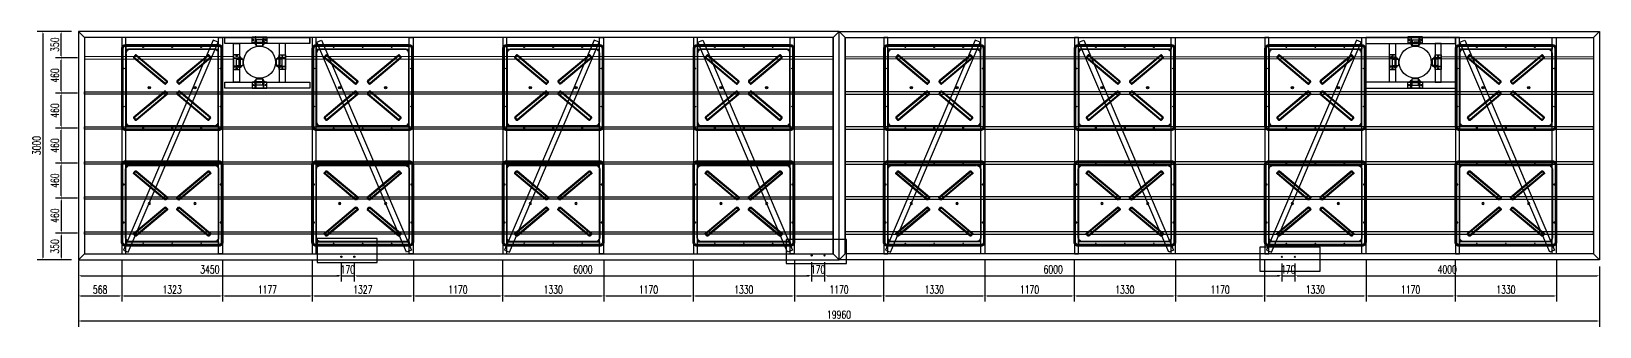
# Model space of a CAD drawing. Header units: millimetres. Extents: x 20612 to 158249, y -13511 to 156976.
# Drawn here: x 67078 to 87655, y 16589 to 20468 of the extents above; entities that cross this region are included whole.
import ezdxf

# ---------------------------------------------------------------- set-up
doc = ezdxf.new("R2010")
doc.units = ezdxf.units.MM
doc.header["$LTSCALE"] = 10
for name, pattern in [('-6_350_HOLE$0$DASH', [0.35, 0.25, -0.1]), ('CENTER2', [28.575, 19.05, -3.175, 3.175, -3.175]), ('DASHED2', [9.525, 6.35, -3.175])]:
    doc.linetypes.add(name, pattern=pattern)
for name, color, linetype in [('W-FLOAT_BOWL浮筒', 253, 'Continuous'), ('W-MOUNTING固定方式', 5, 'Continuous'), ('W-STEEL_FRAME钢架', 3, 'Continuous'), ('W-STEEL_KEEL钢龙骨', 5, 'Continuous')]:
    doc.layers.add(name, color=color, linetype=linetype)
doc.styles.add('STANDARD_T3', font='simplex.shx', dxfattribs={"width": 0.7, "bigfont": 'hztxt.shx'})
doc.dimstyles.new('W&&30', dxfattribs={"dimtxt": 105, "dimasz": 30, "dimexe": 75, "dimexo": 90, "dimgap": 30, "dimtad": 1, "dimdec": 0, "dimzin": 0, "dimdsep": 46, "dimtxsty": 'STANDARD_T3', "dimcen": 0.09, "dimclrd": 1, "dimclre": 1, "dimclrt": 7, "dimazin": 2, "dimtfac": 1, "dimtdec": 0, "dimtix": 1, "dimtmove": 2, "dimatfit": 3, "dimfxl": 100, "dimtolj": 1, "dimtzin": 0, "dimarcsym": 0})

# ---------------------------------------------------------------- blocks, each defined once
blk = doc.blocks.new('*D89')
at = {"color": 1, "lineweight": -2, "transparency": 16777216}
for p, q in [((67695, 17457), (67695, 16918)), ((68264, 17457), (68264, 16918)), ((67725, 16993), (68234, 16993))]:
    blk.add_line(p, q, dxfattribs=at)
at = {"color": 1, "transparency": 16777216}
for points in [[(67725, 16998), (67725, 16988), (67695, 16993)], [(68234, 16998), (68234, 16988), (68264, 16993)]]:
    blk.add_solid(points, dxfattribs=at)
at = {"layer": 'Defpoints', "color": 0, "transparency": 16777216}
for p in [(67695, 17547), (68264, 17547), (68264, 16993)]:
    blk.add_point(p, dxfattribs=at)
at = {"color": 7, "transparency": 16777216, "insert": (67980, 17076), "char_height": 105, "attachment_point": 5, "style": 'STANDARD_T3'}
blk.add_mtext('\\A1;568', dxfattribs=at)
blk = doc.blocks.new('*D90')
at = {"color": 1, "lineweight": -2, "transparency": 16777216}
for p, q in [((68264, 17457), (68264, 16918)), ((69587, 17457), (69587, 16918)), ((68294, 16993), (69557, 16993))]:
    blk.add_line(p, q, dxfattribs=at)
at = {"color": 1, "transparency": 16777216}
for points in [[(68294, 16998), (68294, 16988), (68264, 16993)], [(69557, 16998), (69557, 16988), (69587, 16993)]]:
    blk.add_solid(points, dxfattribs=at)
at = {"layer": 'Defpoints', "color": 0, "transparency": 16777216}
for p in [(68264, 17547), (69587, 17547), (69587, 16993)]:
    blk.add_point(p, dxfattribs=at)
at = {"color": 7, "transparency": 16777216, "insert": (68925, 17076), "char_height": 105, "attachment_point": 5, "style": 'STANDARD_T3'}
blk.add_mtext('\\A1;1323', dxfattribs=at)
blk = doc.blocks.new('*D91')
at = {"color": 1, "lineweight": -2, "transparency": 16777216}
for p, q in [((69587, 17457), (69587, 16918)), ((70764, 17457), (70764, 16918)), ((69617, 16993), (70734, 16993))]:
    blk.add_line(p, q, dxfattribs=at)
at = {"color": 1, "transparency": 16777216}
for points in [[(69617, 16998), (69617, 16988), (69587, 16993)], [(70734, 16998), (70734, 16988), (70764, 16993)]]:
    blk.add_solid(points, dxfattribs=at)
at = {"layer": 'Defpoints', "color": 0, "transparency": 16777216}
for p in [(69587, 17547), (70764, 17547), (70764, 16993)]:
    blk.add_point(p, dxfattribs=at)
at = {"color": 7, "transparency": 16777216, "insert": (70175, 17076), "char_height": 105, "attachment_point": 5, "style": 'STANDARD_T3'}
blk.add_mtext('\\A1;1177', dxfattribs=at)
blk = doc.blocks.new('*D92')
at = {"color": 1, "lineweight": -2, "transparency": 16777216}
for p, q in [((70764, 17457), (70764, 16918)), ((72090, 17457), (72090, 16918)), ((70794, 16993), (72060, 16993))]:
    blk.add_line(p, q, dxfattribs=at)
at = {"color": 1, "transparency": 16777216}
for points in [[(70794, 16998), (70794, 16988), (70764, 16993)], [(72060, 16998), (72060, 16988), (72090, 16993)]]:
    blk.add_solid(points, dxfattribs=at)
at = {"layer": 'Defpoints', "color": 0, "transparency": 16777216}
for p in [(70764, 17547), (72090, 17547), (72090, 16993)]:
    blk.add_point(p, dxfattribs=at)
at = {"color": 7, "transparency": 16777216, "insert": (71427, 17076), "char_height": 105, "attachment_point": 5, "style": 'STANDARD_T3'}
blk.add_mtext('\\A1;1327', dxfattribs=at)
blk = doc.blocks.new('*D93')
at = {"color": 1, "lineweight": -2, "transparency": 16777216}
for p, q in [((72090, 17457), (72090, 16918)), ((73260, 17457), (73260, 16918)), ((72120, 16993), (73230, 16993))]:
    blk.add_line(p, q, dxfattribs=at)
at = {"color": 1, "transparency": 16777216}
for points in [[(72120, 16998), (72120, 16988), (72090, 16993)], [(73230, 16998), (73230, 16988), (73260, 16993)]]:
    blk.add_solid(points, dxfattribs=at)
at = {"layer": 'Defpoints', "color": 0, "transparency": 16777216}
for p in [(72090, 17547), (73260, 17547), (73260, 16993)]:
    blk.add_point(p, dxfattribs=at)
at = {"color": 7, "transparency": 16777216, "insert": (72675, 17076), "char_height": 105, "attachment_point": 5, "style": 'STANDARD_T3'}
blk.add_mtext('\\A1;1170', dxfattribs=at)
blk = doc.blocks.new('*D94')
at = {"color": 1, "lineweight": -2, "transparency": 16777216}
for p, q in [((73260, 17457), (73260, 16918)), ((74590, 17457), (74590, 16918)), ((73290, 16993), (74560, 16993))]:
    blk.add_line(p, q, dxfattribs=at)
at = {"color": 1, "transparency": 16777216}
for points in [[(73290, 16998), (73290, 16988), (73260, 16993)], [(74560, 16998), (74560, 16988), (74590, 16993)]]:
    blk.add_solid(points, dxfattribs=at)
at = {"layer": 'Defpoints', "color": 0, "transparency": 16777216}
for p in [(73260, 17547), (74590, 17547), (74590, 16993)]:
    blk.add_point(p, dxfattribs=at)
at = {"color": 7, "transparency": 16777216, "insert": (73925, 17076), "char_height": 105, "attachment_point": 5, "style": 'STANDARD_T3'}
blk.add_mtext('\\A1;1330', dxfattribs=at)
blk = doc.blocks.new('*D95')
at = {"color": 1, "lineweight": -2, "transparency": 16777216}
for p, q in [((74590, 17457), (74590, 16918)), ((75760, 17457), (75760, 16918)), ((74620, 16993), (75730, 16993))]:
    blk.add_line(p, q, dxfattribs=at)
at = {"color": 1, "transparency": 16777216}
for points in [[(74620, 16998), (74620, 16988), (74590, 16993)], [(75730, 16998), (75730, 16988), (75760, 16993)]]:
    blk.add_solid(points, dxfattribs=at)
at = {"layer": 'Defpoints', "color": 0, "transparency": 16777216}
for p in [(74590, 17547), (75760, 17547), (75760, 16993)]:
    blk.add_point(p, dxfattribs=at)
at = {"color": 7, "transparency": 16777216, "insert": (75175, 17076), "char_height": 105, "attachment_point": 5, "style": 'STANDARD_T3'}
blk.add_mtext('\\A1;1170', dxfattribs=at)
blk = doc.blocks.new('*D96')
at = {"color": 1, "lineweight": -2, "transparency": 16777216}
for p, q in [((75760, 17457), (75760, 16918)), ((77090, 17457), (77090, 16918)), ((75790, 16993), (77060, 16993))]:
    blk.add_line(p, q, dxfattribs=at)
at = {"color": 1, "transparency": 16777216}
for points in [[(75790, 16998), (75790, 16988), (75760, 16993)], [(77060, 16998), (77060, 16988), (77090, 16993)]]:
    blk.add_solid(points, dxfattribs=at)
at = {"layer": 'Defpoints', "color": 0, "transparency": 16777216}
for p in [(75760, 17547), (77090, 17547), (77090, 16993)]:
    blk.add_point(p, dxfattribs=at)
at = {"color": 7, "transparency": 16777216, "insert": (76425, 17076), "char_height": 105, "attachment_point": 5, "style": 'STANDARD_T3'}
blk.add_mtext('\\A1;1330', dxfattribs=at)
blk = doc.blocks.new('*D97')
at = {"color": 1, "lineweight": -2, "transparency": 16777216}
for p, q in [((77090, 17457), (77090, 16918)), ((78260, 17457), (78260, 16918)), ((77120, 16993), (78230, 16993))]:
    blk.add_line(p, q, dxfattribs=at)
at = {"color": 1, "transparency": 16777216}
for points in [[(77120, 16998), (77120, 16988), (77090, 16993)], [(78230, 16998), (78230, 16988), (78260, 16993)]]:
    blk.add_solid(points, dxfattribs=at)
at = {"layer": 'Defpoints', "color": 0, "transparency": 16777216}
for p in [(77090, 17547), (78260, 17547), (78260, 16993)]:
    blk.add_point(p, dxfattribs=at)
at = {"color": 7, "transparency": 16777216, "insert": (77675, 17076), "char_height": 105, "attachment_point": 5, "style": 'STANDARD_T3'}
blk.add_mtext('\\A1;1170', dxfattribs=at)
blk = doc.blocks.new('*D98')
at = {"color": 1, "lineweight": -2, "transparency": 16777216}
for p, q in [((78260, 17457), (78260, 16918)), ((79590, 17457), (79590, 16918)), ((78290, 16993), (79560, 16993))]:
    blk.add_line(p, q, dxfattribs=at)
at = {"color": 1, "transparency": 16777216}
for points in [[(78290, 16998), (78290, 16988), (78260, 16993)], [(79560, 16998), (79560, 16988), (79590, 16993)]]:
    blk.add_solid(points, dxfattribs=at)
at = {"layer": 'Defpoints', "color": 0, "transparency": 16777216}
for p in [(78260, 17547), (79590, 17547), (79590, 16993)]:
    blk.add_point(p, dxfattribs=at)
at = {"color": 7, "transparency": 16777216, "insert": (78925, 17076), "char_height": 105, "attachment_point": 5, "style": 'STANDARD_T3'}
blk.add_mtext('\\A1;1330', dxfattribs=at)
blk = doc.blocks.new('*D99')
at = {"color": 1, "lineweight": -2, "transparency": 16777216}
for p, q in [((79590, 17457), (79590, 16918)), ((80760, 17457), (80760, 16918)), ((79620, 16993), (80730, 16993))]:
    blk.add_line(p, q, dxfattribs=at)
at = {"color": 1, "transparency": 16777216}
for points in [[(79620, 16998), (79620, 16988), (79590, 16993)], [(80730, 16998), (80730, 16988), (80760, 16993)]]:
    blk.add_solid(points, dxfattribs=at)
at = {"layer": 'Defpoints', "color": 0, "transparency": 16777216}
for p in [(79590, 17547), (80760, 17547), (80760, 16993)]:
    blk.add_point(p, dxfattribs=at)
at = {"color": 7, "transparency": 16777216, "insert": (80175, 17076), "char_height": 105, "attachment_point": 5, "style": 'STANDARD_T3'}
blk.add_mtext('\\A1;1170', dxfattribs=at)
blk = doc.blocks.new('*D100')
at = {"color": 1, "lineweight": -2, "transparency": 16777216}
for p, q in [((80760, 17457), (80760, 16918)), ((82090, 17457), (82090, 16918)), ((80790, 16993), (82060, 16993))]:
    blk.add_line(p, q, dxfattribs=at)
at = {"color": 1, "transparency": 16777216}
for points in [[(80790, 16998), (80790, 16988), (80760, 16993)], [(82060, 16998), (82060, 16988), (82090, 16993)]]:
    blk.add_solid(points, dxfattribs=at)
at = {"layer": 'Defpoints', "color": 0, "transparency": 16777216}
for p in [(80760, 17547), (82090, 17547), (82090, 16993)]:
    blk.add_point(p, dxfattribs=at)
at = {"color": 7, "transparency": 16777216, "insert": (81425, 17076), "char_height": 105, "attachment_point": 5, "style": 'STANDARD_T3'}
blk.add_mtext('\\A1;1330', dxfattribs=at)
blk = doc.blocks.new('*D101')
at = {"color": 1, "lineweight": -2, "transparency": 16777216}
for p, q in [((82090, 17457), (82090, 16918)), ((83260, 17457), (83260, 16918)), ((82120, 16993), (83230, 16993))]:
    blk.add_line(p, q, dxfattribs=at)
at = {"color": 1, "transparency": 16777216}
for points in [[(82120, 16998), (82120, 16988), (82090, 16993)], [(83230, 16998), (83230, 16988), (83260, 16993)]]:
    blk.add_solid(points, dxfattribs=at)
at = {"layer": 'Defpoints', "color": 0, "transparency": 16777216}
for p in [(82090, 17547), (83260, 17547), (83260, 16993)]:
    blk.add_point(p, dxfattribs=at)
at = {"color": 7, "transparency": 16777216, "insert": (82675, 17076), "char_height": 105, "attachment_point": 5, "style": 'STANDARD_T3'}
blk.add_mtext('\\A1;1170', dxfattribs=at)
blk = doc.blocks.new('*D102')
at = {"color": 1, "lineweight": -2, "transparency": 16777216}
for p, q in [((83260, 17457), (83260, 16918)), ((84590, 17457), (84590, 16918)), ((83290, 16993), (84560, 16993))]:
    blk.add_line(p, q, dxfattribs=at)
at = {"color": 1, "transparency": 16777216}
for points in [[(83290, 16998), (83290, 16988), (83260, 16993)], [(84560, 16998), (84560, 16988), (84590, 16993)]]:
    blk.add_solid(points, dxfattribs=at)
at = {"layer": 'Defpoints', "color": 0, "transparency": 16777216}
for p in [(83260, 17547), (84590, 17547), (84590, 16993)]:
    blk.add_point(p, dxfattribs=at)
at = {"color": 7, "transparency": 16777216, "insert": (83925, 17076), "char_height": 105, "attachment_point": 5, "style": 'STANDARD_T3'}
blk.add_mtext('\\A1;1330', dxfattribs=at)
blk = doc.blocks.new('*D103')
at = {"color": 1, "lineweight": -2, "transparency": 16777216}
for p, q in [((84590, 17457), (84590, 16918)), ((85760, 17457), (85760, 16918)), ((84620, 16993), (85730, 16993))]:
    blk.add_line(p, q, dxfattribs=at)
at = {"color": 1, "transparency": 16777216}
for points in [[(84620, 16998), (84620, 16988), (84590, 16993)], [(85730, 16998), (85730, 16988), (85760, 16993)]]:
    blk.add_solid(points, dxfattribs=at)
at = {"layer": 'Defpoints', "color": 0, "transparency": 16777216}
for p in [(84590, 17547), (85760, 17547), (85760, 16993)]:
    blk.add_point(p, dxfattribs=at)
at = {"color": 7, "transparency": 16777216, "insert": (85175, 17076), "char_height": 105, "attachment_point": 5, "style": 'STANDARD_T3'}
blk.add_mtext('\\A1;1170', dxfattribs=at)
blk = doc.blocks.new('*D104')
at = {"color": 1, "lineweight": -2, "transparency": 16777216}
for p, q in [((85760, 17457), (85760, 16918)), ((87090, 17457), (87090, 16918)), ((85790, 16993), (87060, 16993))]:
    blk.add_line(p, q, dxfattribs=at)
at = {"color": 1, "transparency": 16777216}
for points in [[(85790, 16998), (85790, 16988), (85760, 16993)], [(87060, 16998), (87060, 16988), (87090, 16993)]]:
    blk.add_solid(points, dxfattribs=at)
at = {"layer": 'Defpoints', "color": 0, "transparency": 16777216}
for p in [(85760, 17547), (87090, 17547), (87090, 16993)]:
    blk.add_point(p, dxfattribs=at)
at = {"color": 7, "transparency": 16777216, "insert": (86425, 17076), "char_height": 105, "attachment_point": 5, "style": 'STANDARD_T3'}
blk.add_mtext('\\A1;1330', dxfattribs=at)
blk = doc.blocks.new('*U45')
blk.add_lwpolyline([(-12, 0), (-12, 2.5), (12, 2.5), (12, 0)], close=True)
blk = doc.blocks.new('*U46')
at = {"color": 8, "linetype": 'Continuous', "lineweight": 15}
for p, q in [((-1, 2), (-2, 1)), ((0, 1), (0, -1)), ((-1, -2), (-2, -1))]:
    blk.add_line(p, q, dxfattribs=at)
at = {"color": 7, "linetype": 'Continuous', "lineweight": 15}
for p, q in [((16, 1), (0, 1)), ((0, 0), (19, 0)), ((16, 1), (16, 0)), ((19, -1), (19, 0)), ((0, -1), (19, -1))]:
    blk.add_line(p, q, dxfattribs=at)
for centre, radius, start, end in [((-3, 0), 2.9, 41.3178, 318.6822), ((-3, 0), 1.45, 41.3178, 318.6822), ((0, 3), 2.82, 221.3178, 270), ((0, -3), 2.82, 90, 138.6822), ((0, 3), 1.37, 221.3178, 270), ((0, -3), 1.37, 90, 138.6822)]:
    blk.add_arc(centre, radius, start, end, dxfattribs=at)
blk = doc.blocks.new('无头销轴_B型_D12X150')
at = {"color": 0}
for p, q in [((-72, 6), (-72, -6)), ((72, 6), (72, -6))]:
    blk.add_line(p, q, dxfattribs=at)
blk.add_lwpolyline([(-75, 4), (-75, -4), (-72, -6), (72, -6), (75, -4), (75, 4), (72, 6), (-72, 6)], close=True, dxfattribs=at)
for centre in [(-70, 0), (70, 0)]:
    blk.add_circle(centre, 1.6, dxfattribs=at)
blk = doc.blocks.new('A$C1EDE4923')
at = {"color": 3, "linetype": 'CENTER2', "ltscale": 0.5}
for p, q in [((-284, 80), (-260, 80)), ((-272, 68), (-272, 92)), ((-235, 120), (-254, 120)), ((-146, 120), (-127, 120)), ((-97, 80), (-121, 80)), ((-109, 68), (-109, 92))]:
    blk.add_line(p, q, dxfattribs=at)
at = {"linetype": 'DASHED2'}
for p, q in [((-240, 126), (-249, 126)), ((-240, 113), (-249, 113)), ((-235, 126), (-145, 126)), ((-235, 113), (-145, 113)), ((-141, 126), (-132, 126)), ((-141, 113), (-132, 113))]:
    blk.add_line(p, q, dxfattribs=at)
at = {"color": 3, "linetype": 'CENTER2'}
blk.add_line((-241, 120), (-140, 120), dxfattribs=at)
for p, q in [((-232, 80), (-232, 160)), ((-148, 80), (-148, 160))]:
    blk.add_line(p, q)
for points in [[(-94, 40), (-94, 120), (-287, 120), (-287, 40)], [(-249, 142), (-240, 142), (-240, 40), (-249, 40)], [(-232, 160), (-148, 160), (-145, 157), (-145, 83), (-148, 80), (-232, 80), (-235, 83), (-235, 157)], [(-132, 142), (-141, 142), (-141, 40), (-132, 40)]]:
    blk.add_lwpolyline(points, close=True)
for centre in [(-272, 80), (-109, 80)]:
    blk.add_circle(centre, 7)
at = {"xscale": -1}
for name, p, rotation in [('无头销轴_B型_D12X150', (-190, 120), 180), ('*U46', (-260, 114), 270), ('*U45', (-249, 120), 90), ('*U45', (-237, 120), 90)]:
    blk.add_blockref(name, p, dxfattribs=dict(at, rotation=rotation))
for name, p, rotation in [('*U45', (-143, 120), 270), ('*U45', (-132, 120), 270), ('*U46', (-121, 114), 90)]:
    blk.add_blockref(name, p, dxfattribs=dict(rotation=rotation))
blk = doc.blocks.new('*D79')
at = {"color": 1, "lineweight": -2, "transparency": 16777216}
for p, q in [((67605, 20468), (67154, 20468)), ((67229, 20438), (67229, 17498)), ((67605, 17468), (67154, 17468))]:
    blk.add_line(p, q, dxfattribs=at)
at = {"color": 1, "transparency": 16777216}
for points in [[(67224, 20438), (67234, 20438), (67229, 20468)], [(67224, 17498), (67234, 17498), (67229, 17468)]]:
    blk.add_solid(points, dxfattribs=at)
at = {"layer": 'Defpoints', "color": 0, "transparency": 16777216}
for p in [(67695, 20468), (67229, 17468), (67695, 17468)]:
    blk.add_point(p, dxfattribs=at)
at = {"color": 7, "transparency": 16777216, "insert": (67147, 18968), "char_height": 105, "attachment_point": 5, "rotation": 90, "style": 'STANDARD_T3'}
blk.add_mtext('\\A1;3000', dxfattribs=at)
blk = doc.blocks.new('*D54')
at = {"color": 1, "lineweight": -2, "transparency": 16777216}
for p, q in [((67695, 17378), (67695, 16589)), ((87655, 17378), (87655, 16589)), ((67725, 16664), (87625, 16664))]:
    blk.add_line(p, q, dxfattribs=at)
at = {"color": 1, "transparency": 16777216}
for points in [[(67725, 16669), (67725, 16659), (67695, 16664)], [(87625, 16669), (87625, 16659), (87655, 16664)]]:
    blk.add_solid(points, dxfattribs=at)
at = {"layer": 'Defpoints', "color": 0, "transparency": 16777216}
for p in [(67695, 17468), (87655, 17468), (87655, 16664)]:
    blk.add_point(p, dxfattribs=at)
at = {"color": 7, "transparency": 16777216, "insert": (77675, 16747), "char_height": 105, "attachment_point": 5, "style": 'STANDARD_T3'}
blk.add_mtext('\\A1;19960', dxfattribs=at)
blk = doc.blocks.new('*D83')
at = {"color": 1, "lineweight": -2, "transparency": 16777216}
for p, q in [((67684, 18738), (67395, 18738)), ((67470, 18308), (67470, 18708)), ((67684, 18278), (67395, 18278))]:
    blk.add_line(p, q, dxfattribs=at)
at = {"color": 1, "transparency": 16777216}
for points in [[(67465, 18708), (67475, 18708), (67470, 18738)], [(67465, 18308), (67475, 18308), (67470, 18278)]]:
    blk.add_solid(points, dxfattribs=at)
at = {"layer": 'Defpoints', "color": 0, "transparency": 16777216}
for p in [(67470, 18738), (67774, 18738), (67774, 18278)]:
    blk.add_point(p, dxfattribs=at)
at = {"color": 7, "transparency": 16777216, "insert": (67387, 18508), "char_height": 105, "attachment_point": 5, "rotation": 90, "style": 'STANDARD_T3'}
blk.add_mtext('\\A1;460', dxfattribs=at)
blk = doc.blocks.new('*D84')
at = {"color": 1, "lineweight": -2, "transparency": 16777216}
for p, q in [((67684, 19198), (67395, 19198)), ((67470, 18768), (67470, 19168)), ((67684, 18738), (67395, 18738))]:
    blk.add_line(p, q, dxfattribs=at)
at = {"color": 1, "transparency": 16777216}
for points in [[(67465, 19168), (67475, 19168), (67470, 19198)], [(67465, 18768), (67475, 18768), (67470, 18738)]]:
    blk.add_solid(points, dxfattribs=at)
at = {"layer": 'Defpoints', "color": 0, "transparency": 16777216}
for p in [(67470, 19198), (67774, 19198), (67774, 18738)]:
    blk.add_point(p, dxfattribs=at)
at = {"color": 7, "transparency": 16777216, "insert": (67387, 18968), "char_height": 105, "attachment_point": 5, "rotation": 90, "style": 'STANDARD_T3'}
blk.add_mtext('\\A1;460', dxfattribs=at)
blk = doc.blocks.new('*D85')
at = {"color": 1, "lineweight": -2, "transparency": 16777216}
for p, q in [((67684, 19658), (67395, 19658)), ((67470, 19228), (67470, 19628)), ((67684, 19198), (67395, 19198))]:
    blk.add_line(p, q, dxfattribs=at)
at = {"color": 1, "transparency": 16777216}
for points in [[(67465, 19628), (67475, 19628), (67470, 19658)], [(67465, 19228), (67475, 19228), (67470, 19198)]]:
    blk.add_solid(points, dxfattribs=at)
at = {"layer": 'Defpoints', "color": 0, "transparency": 16777216}
for p in [(67470, 19658), (67774, 19658), (67774, 19198)]:
    blk.add_point(p, dxfattribs=at)
at = {"color": 7, "transparency": 16777216, "insert": (67387, 19428), "char_height": 105, "attachment_point": 5, "rotation": 90, "style": 'STANDARD_T3'}
blk.add_mtext('\\A1;460', dxfattribs=at)
blk = doc.blocks.new('*D86')
at = {"color": 1, "lineweight": -2, "transparency": 16777216}
for p, q in [((67684, 20118), (67395, 20118)), ((67470, 19688), (67470, 20088)), ((67684, 19658), (67395, 19658))]:
    blk.add_line(p, q, dxfattribs=at)
at = {"color": 1, "transparency": 16777216}
for points in [[(67465, 20088), (67475, 20088), (67470, 20118)], [(67465, 19688), (67475, 19688), (67470, 19658)]]:
    blk.add_solid(points, dxfattribs=at)
at = {"layer": 'Defpoints', "color": 0, "transparency": 16777216}
for p in [(67470, 20118), (67774, 20118), (67774, 19658)]:
    blk.add_point(p, dxfattribs=at)
at = {"color": 7, "transparency": 16777216, "insert": (67387, 19888), "char_height": 105, "attachment_point": 5, "rotation": 90, "style": 'STANDARD_T3'}
blk.add_mtext('\\A1;460', dxfattribs=at)
blk = doc.blocks.new('*D64')
at = {"color": 1, "lineweight": -2, "transparency": 16777216}
for p, q in [((67684, 17818), (67395, 17818)), ((67470, 17788), (67470, 17498)), ((67605, 17468), (67395, 17468))]:
    blk.add_line(p, q, dxfattribs=at)
at = {"color": 1, "transparency": 16777216}
for points in [[(67465, 17788), (67475, 17788), (67470, 17818)], [(67465, 17498), (67475, 17498), (67470, 17468)]]:
    blk.add_solid(points, dxfattribs=at)
at = {"layer": 'Defpoints', "color": 0, "transparency": 16777216}
for p in [(67774, 17818), (67470, 17468), (67695, 17468)]:
    blk.add_point(p, dxfattribs=at)
at = {"color": 7, "transparency": 16777216, "insert": (67387, 17643), "char_height": 105, "attachment_point": 5, "rotation": 90, "style": 'STANDARD_T3'}
blk.add_mtext('\\A1;350', dxfattribs=at)
blk = doc.blocks.new('*D88')
at = {"color": 1, "lineweight": -2, "transparency": 16777216}
for p, q in [((67684, 18278), (67395, 18278)), ((67470, 18248), (67470, 17848)), ((67684, 17818), (67395, 17818))]:
    blk.add_line(p, q, dxfattribs=at)
at = {"color": 1, "transparency": 16777216}
for points in [[(67465, 18248), (67475, 18248), (67470, 18278)], [(67465, 17848), (67475, 17848), (67470, 17818)]]:
    blk.add_solid(points, dxfattribs=at)
at = {"layer": 'Defpoints', "color": 0, "transparency": 16777216}
for p in [(67774, 18278), (67470, 17818), (67774, 17818)]:
    blk.add_point(p, dxfattribs=at)
at = {"color": 7, "transparency": 16777216, "insert": (67387, 18048), "char_height": 105, "attachment_point": 5, "rotation": 90, "style": 'STANDARD_T3'}
blk.add_mtext('\\A1;460', dxfattribs=at)
blk = doc.blocks.new('*D174')
at = {"color": 1, "lineweight": -2, "transparency": 16777216}
for p, q in [((67605, 20468), (67395, 20468)), ((67470, 20148), (67470, 20438)), ((67684, 20118), (67395, 20118))]:
    blk.add_line(p, q, dxfattribs=at)
at = {"color": 1, "transparency": 16777216}
for points in [[(67465, 20438), (67475, 20438), (67470, 20468)], [(67465, 20148), (67475, 20148), (67470, 20118)]]:
    blk.add_solid(points, dxfattribs=at)
at = {"layer": 'Defpoints', "color": 0, "transparency": 16777216}
for p in [(67470, 20468), (67695, 20468), (67774, 20118)]:
    blk.add_point(p, dxfattribs=at)
at = {"color": 7, "transparency": 16777216, "insert": (67387, 20293), "char_height": 105, "attachment_point": 5, "rotation": 90, "style": 'STANDARD_T3'}
blk.add_mtext('\\A1;350', dxfattribs=at)
blk = doc.blocks.new('1')
at = {"layer": 'W-FLOAT_BOWL浮筒'}
for points in [[(10, -25), (540, -25, 0.414214), (550, -15), (550, 15, 0.414214), (540, 25), (10, 25, 0.414214), (0, 15), (0, -15, 0.414214)], [(15, -20), (535, -20, 0.414214), (545, -10), (545, 10, 0.414214), (535, 20), (15, 20, 0.414214), (5, 10), (5, -10, 0.414214)], [(20, -15), (530, -15, 0.414214), (540, -5), (540, 5, 0.414214), (530, 15), (20, 15, 0.414214), (10, 5), (10, -5, 0.414214)]]:
    blk.add_lwpolyline(points, format="xyb", close=True, dxfattribs=at)
blk = doc.blocks.new('fxpm')
at = {"layer": 'W-FLOAT_BOWL浮筒'}
for points in [[(35, -1105), (1265, -1105, 0.414214), (1315, -1055), (1315, -35, 0.414214), (1265, 15), (35, 15, 0.414214), (-15, -35), (-15, -1055, 0.414214)], [(35, -1085), (1265, -1085, 0.414214), (1295, -1055), (1295, -35, 0.414214), (1265, -5), (35, -5, 0.414214), (5, -35), (5, -1055, 0.414214)]]:
    blk.add_lwpolyline(points, format="xyb", close=True, dxfattribs=at)
at = {"layer": 'W-FLOAT_BOWL浮筒', "linetype": '-6_350_HOLE$0$DASH', "ltscale": 0.1}
for points in [[(35, -1095), (1265, -1095, 0.414214), (1305, -1055), (1305, -35, 0.414214), (1265, 5), (35, 5, 0.414214), (-5, -35), (-5, -1055, 0.414214)], [(95, -1050), (1205, -1050, 0.414214), (1260, -995), (1260, -95, 0.414214), (1205, -40), (95, -40, 0.414214), (40, -95), (40, -995, 0.414214)], [(95, -1045), (1205, -1045, 0.414214), (1255, -995), (1255, -95, 0.414214), (1205, -45), (95, -45, 0.414214), (45, -95), (45, -995, 0.414214)]]:
    blk.add_lwpolyline(points, format="xyb", close=True, dxfattribs=at)
at = {"layer": 'W-FLOAT_BOWL浮筒'}
for centre, radius in [((270, -15), 5), ((650, -15), 5), ((1030, -15), 5), ((15, -295), 5), ((1285, -295), 5), ((350, -545), 15), ((350, -545), 10), ((950, -545), 15), ((950, -545), 10), ((15, -795), 5), ((1285, -795), 5), ((270, -1075), 5), ((650, -1075), 5), ((1030, -1075), 5)]:
    blk.add_circle(centre, radius, dxfattribs=at)
for p, rotation in [((156, -131), 320.0184917511716), ((723, -484), 39.98150824882561), ((156, -960), 39.98150824882561), ((723, -606), 320.0184917511716)]:
    blk.add_blockref('1', p, dxfattribs=dict(at, rotation=rotation))
blk = doc.blocks.new('*U176')
at = {"layer": 'W-STEEL_FRAME钢架'}
for points in [[(-661.5, -1421), (-608.5, -1421), (-608.5, 1421), (-661.5, 1421)], [(661.5, -1421), (608.5, -1421), (608.5, 1421), (661.5, 1421)]]:
    blk.add_lwpolyline(points, close=True, dxfattribs=at)
at = {"layer": 'W-STEEL_FRAME钢架', "color": 2}
for points in [[(-608.5, 1264.5), (608.5, 1264.5), (608.5, 1317.5), (-608.5, 1317.5)], [(-608.5, 257.5), (608.5, 257.5), (608.5, 204.5), (-608.5, 204.5)], [(-608.5, -257.5), (608.5, -257.5), (608.5, -204.5), (-608.5, -204.5)], [(-608.5, -1264.5), (608.5, -1264.5), (608.5, -1317.5), (-608.5, -1317.5)]]:
    blk.add_lwpolyline(points, close=True, dxfattribs=at)
blk = doc.blocks.new('*U177')
at = {"layer": 'W-STEEL_FRAME钢架', "color": 0, "linetype": 'ByBlock', "lineweight": -2, "transparency": 16777216}
for p in [(0, 0), (2500, 0), (5000, 0), (7500, 0)]:
    blk.add_blockref('*U176', p, dxfattribs=at)
blk = doc.blocks.new('*U178')
at = {"layer": 'W-STEEL_FRAME钢架'}
for points in [[(-661.5, -1421), (-608.5, -1421), (-608.5, 1421), (-661.5, 1421)], [(661.5, -1421), (608.5, -1421), (608.5, 1421), (661.5, 1421)]]:
    blk.add_lwpolyline(points, close=True, dxfattribs=at)
at = {"layer": 'W-STEEL_FRAME钢架', "color": 2}
for points in [[(-608.5, 1264.5), (608.5, 1264.5), (608.5, 1317.5), (-608.5, 1317.5)], [(-608.5, 257.5), (608.5, 257.5), (608.5, 204.5), (-608.5, 204.5)], [(-608.5, -257.5), (608.5, -257.5), (608.5, -204.5), (-608.5, -204.5)], [(-608.5, -1264.5), (608.5, -1264.5), (608.5, -1317.5), (-608.5, -1317.5)]]:
    blk.add_lwpolyline(points, close=True, dxfattribs=at)
blk = doc.blocks.new('*U179')
at = {"layer": 'W-STEEL_FRAME钢架', "color": 0, "linetype": 'ByBlock', "lineweight": -2, "transparency": 16777216}
for p in [(0, 0), (2500, 0), (5000, 0), (7500, 0)]:
    blk.add_blockref('*U178', p, dxfattribs=at)
blk = doc.blocks.new('*U180')
at = {"layer": 'W-STEEL_KEEL钢龙骨'}
blk.add_lwpolyline([(-4911, 15), (4911, 15), (4911, -15), (-4911, -15)], close=True, dxfattribs=at)
blk = doc.blocks.new('*U181')
at = {"layer": 'W-STEEL_FRAME钢架', "color": 0, "linetype": 'ByBlock', "lineweight": -2, "transparency": 16777216}
for p in [(0, 1840), (0, 1380), (0, 920), (0, 460), (0, 0)]:
    blk.add_blockref('*U180', p, dxfattribs=at)
blk = doc.blocks.new('*U182')
at = {"layer": 'W-STEEL_KEEL钢龙骨'}
blk.add_lwpolyline([(-4911, 15), (4911, 15), (4911, -15), (-4911, -15)], close=True, dxfattribs=at)
blk = doc.blocks.new('*U183')
at = {"layer": 'W-STEEL_FRAME钢架', "color": 0, "linetype": 'ByBlock', "lineweight": -2, "transparency": 16777216}
for p in [(0, 1840), (0, 1380), (0, 920), (0, 460), (0, 0)]:
    blk.add_blockref('*U182', p, dxfattribs=at)
blk = doc.blocks.new('*U782')
blk.add_circle((0, 0), 8)
blk = doc.blocks.new('*U784')
at = {"color": 0, "linetype": 'ByBlock', "lineweight": -2, "transparency": 16777216}
for p in [(0, 0), (170, 0)]:
    blk.add_blockref('*U782', p, dxfattribs=at)
blk = doc.blocks.new('*U785')
blk.add_circle((0, 0), 8)
blk = doc.blocks.new('*U787')
at = {"color": 0, "linetype": 'ByBlock', "lineweight": -2, "transparency": 16777216}
for p in [(0, 0), (170, 0)]:
    blk.add_blockref('*U785', p, dxfattribs=at)
blk = doc.blocks.new('*D788')
at = {"color": 1, "lineweight": -2, "transparency": 16777216}
for p, q in [((67695, 17378), (67695, 17183)), ((71145, 17418), (71145, 17183)), ((67725, 17258), (71115, 17258))]:
    blk.add_line(p, q, dxfattribs=at)
at = {"color": 1, "transparency": 16777216}
for points in [[(67725, 17263), (67725, 17253), (67695, 17258)], [(71115, 17263), (71115, 17253), (71145, 17258)]]:
    blk.add_solid(points, dxfattribs=at)
at = {"layer": 'Defpoints', "color": 0, "transparency": 16777216}
for p in [(71145, 17508), (67695, 17468), (71145, 17258)]:
    blk.add_point(p, dxfattribs=at)
at = {"color": 7, "transparency": 16777216, "insert": (69420, 17341), "char_height": 105, "attachment_point": 5, "style": 'STANDARD_T3'}
blk.add_mtext('\\A1;3450', dxfattribs=at)
blk = doc.blocks.new('*U789')
blk.add_circle((0, 0), 8)
blk = doc.blocks.new('*U791')
at = {"color": 0, "linetype": 'ByBlock', "lineweight": -2, "transparency": 16777216}
for p in [(0, 0), (170, 0)]:
    blk.add_blockref('*U789', p, dxfattribs=at)
blk = doc.blocks.new('*D792')
at = {"color": 1, "lineweight": -2, "transparency": 16777216}
for p, q in [((71145, 17418), (71145, 17183)), ((71315, 17418), (71315, 17183)), ((71115, 17258), (71085, 17258)), ((71145, 17258), (71315, 17258)), ((71345, 17258), (71375, 17258))]:
    blk.add_line(p, q, dxfattribs=at)
at = {"color": 1, "transparency": 16777216}
for points in [[(71115, 17263), (71115, 17253), (71145, 17258)], [(71345, 17263), (71345, 17253), (71315, 17258)]]:
    blk.add_solid(points, dxfattribs=at)
at = {"layer": 'Defpoints', "color": 0, "transparency": 16777216}
for p in [(71145, 17508), (71315, 17508), (71315, 17258)]:
    blk.add_point(p, dxfattribs=at)
at = {"color": 7, "transparency": 16777216, "insert": (71230, 17341), "char_height": 105, "attachment_point": 5, "style": 'STANDARD_T3'}
blk.add_mtext('\\A1;170', dxfattribs=at)
blk = doc.blocks.new('*D793')
at = {"color": 1, "lineweight": -2, "transparency": 16777216}
for p, q in [((71315, 17418), (71315, 17183)), ((77315, 17435), (77315, 17183)), ((71345, 17258), (77285, 17258))]:
    blk.add_line(p, q, dxfattribs=at)
at = {"color": 1, "transparency": 16777216}
for points in [[(71345, 17263), (71345, 17253), (71315, 17258)], [(77285, 17263), (77285, 17253), (77315, 17258)]]:
    blk.add_solid(points, dxfattribs=at)
at = {"layer": 'Defpoints', "color": 0, "transparency": 16777216}
for p in [(71315, 17508), (77315, 17525), (77315, 17258)]:
    blk.add_point(p, dxfattribs=at)
at = {"color": 7, "transparency": 16777216, "insert": (74315, 17341), "char_height": 105, "attachment_point": 5, "style": 'STANDARD_T3'}
blk.add_mtext('\\A1;6000', dxfattribs=at)
blk = doc.blocks.new('*D794')
at = {"color": 1, "lineweight": -2, "transparency": 16777216}
for p, q in [((77315, 17435), (77315, 17183)), ((77485, 17435), (77485, 17183)), ((77285, 17258), (77255, 17258)), ((77315, 17258), (77485, 17258)), ((77515, 17258), (77545, 17258))]:
    blk.add_line(p, q, dxfattribs=at)
at = {"color": 1, "transparency": 16777216}
for points in [[(77285, 17263), (77285, 17253), (77315, 17258)], [(77515, 17263), (77515, 17253), (77485, 17258)]]:
    blk.add_solid(points, dxfattribs=at)
at = {"layer": 'Defpoints', "color": 0, "transparency": 16777216}
for p in [(77315, 17525), (77485, 17525), (77485, 17258)]:
    blk.add_point(p, dxfattribs=at)
at = {"color": 7, "transparency": 16777216, "insert": (77400, 17341), "char_height": 105, "attachment_point": 5, "style": 'STANDARD_T3'}
blk.add_mtext('\\A1;170', dxfattribs=at)
blk = doc.blocks.new('*D799')
at = {"color": 1, "lineweight": -2, "transparency": 16777216}
for p, q in [((77485, 17435), (77485, 17183)), ((83485, 17417), (83485, 17183)), ((77515, 17258), (83455, 17258))]:
    blk.add_line(p, q, dxfattribs=at)
at = {"color": 1, "transparency": 16777216}
for points in [[(77515, 17263), (77515, 17253), (77485, 17258)], [(83455, 17263), (83455, 17253), (83485, 17258)]]:
    blk.add_solid(points, dxfattribs=at)
at = {"layer": 'Defpoints', "color": 0, "transparency": 16777216}
for p in [(77485, 17525), (83485, 17507), (83485, 17258)]:
    blk.add_point(p, dxfattribs=at)
at = {"color": 7, "transparency": 16777216, "insert": (80485, 17341), "char_height": 105, "attachment_point": 5, "style": 'STANDARD_T3'}
blk.add_mtext('\\A1;6000', dxfattribs=at)
blk = doc.blocks.new('*D800')
at = {"color": 1, "lineweight": -2, "transparency": 16777216}
for p, q in [((83485, 17417), (83485, 17183)), ((83655, 17417), (83655, 17183)), ((83455, 17258), (83425, 17258)), ((83485, 17258), (83655, 17258)), ((83685, 17258), (83715, 17258))]:
    blk.add_line(p, q, dxfattribs=at)
at = {"color": 1, "transparency": 16777216}
for points in [[(83455, 17263), (83455, 17253), (83485, 17258)], [(83685, 17263), (83685, 17253), (83655, 17258)]]:
    blk.add_solid(points, dxfattribs=at)
at = {"layer": 'Defpoints', "color": 0, "transparency": 16777216}
for p in [(83485, 17507), (83655, 17507), (83655, 17258)]:
    blk.add_point(p, dxfattribs=at)
at = {"color": 7, "transparency": 16777216, "insert": (83570, 17341), "char_height": 105, "attachment_point": 5, "style": 'STANDARD_T3'}
blk.add_mtext('\\A1;170', dxfattribs=at)
blk = doc.blocks.new('*D801')
at = {"color": 1, "lineweight": -2, "transparency": 16777216}
for p, q in [((83655, 17417), (83655, 17183)), ((87655, 17378), (87655, 17183)), ((83685, 17258), (87625, 17258))]:
    blk.add_line(p, q, dxfattribs=at)
at = {"color": 1, "transparency": 16777216}
for points in [[(83685, 17263), (83685, 17253), (83655, 17258)], [(87625, 17263), (87625, 17253), (87655, 17258)]]:
    blk.add_solid(points, dxfattribs=at)
at = {"layer": 'Defpoints', "color": 0, "transparency": 16777216}
for p in [(83655, 17507), (87655, 17468), (87655, 17258)]:
    blk.add_point(p, dxfattribs=at)
at = {"color": 7, "transparency": 16777216, "insert": (85655, 17341), "char_height": 105, "attachment_point": 5, "style": 'STANDARD_T3'}
blk.add_mtext('\\A1;4000', dxfattribs=at)

msp = doc.modelspace()

# ---------------------------------------------------------------- linework, layer by layer
for points in [[(71617.2, 17745.3), (70827.8, 17745.3), (70827.8, 17431.9), (71617.2, 17431.9)], [(77772.6, 17733.3), (76983.2, 17733.3), (76983.2, 17419.9), (77772.6, 17419.9)], [(83987.7, 17633.9), (83198.4, 17633.9), (83198.4, 17320.5), (83987.7, 17320.5)]]:
    msp.add_lwpolyline(points, close=True)
at = {"layer": 'W-MOUNTING固定方式'}
for p, q in [((69616.8, 20389.2), (69855.3, 20389.2)), ((69616.8, 20309.2), (69616.8, 20389.2)), ((70733.8, 20309.2), (70733.8, 20389.2)), ((85733.8, 20389.2), (85495.3, 20389.2)), ((70733.8, 20309.2), (69616.8, 20309.2)), ((84616.8, 20309.2), (85733.8, 20309.2))]:
    msp.add_line(p, q, dxfattribs=at)
for centre in [(70070.8, 20062.2), (85236.7, 20062.2)]:
    msp.add_circle(centre, 210, dxfattribs=at)
at = {"layer": 'W-STEEL_FRAME钢架'}
for p, q in [((67695.3, 20468.2), (67774.3, 20389.2)), ((87576.3, 20389.2), (87655.3, 20468.2)), ((67695.3, 17468.2), (67774.3, 17547.2)), ((87576.3, 17547.2), (87655.3, 17468.2))]:
    msp.add_line(p, q, dxfattribs=at)
at = {"layer": 'W-STEEL_FRAME钢架', "color": 2}
for p, q in [((69494.4, 20289.2), (69494.4, 20289.2)), ((85856.2, 20289.2), (85856.2, 20289.2)), ((69494.4, 18767.2), (69494.4, 18767.2)), ((69494.4, 17647.2), (69494.4, 17647.2))]:
    msp.add_line(p, q, dxfattribs=at)
at = {"layer": 'W-STEEL_FRAME钢架'}
for points in [[(67695.3, 17468.2), (77675.3, 17468.2), (77675.3, 20468.2), (67695.3, 20468.2)], [(67774.3, 17547.2), (77596.3, 17547.2), (77596.3, 20389.2), (67774.3, 20389.2)], [(69616.8, 20389.2), (70733.8, 20389.2), (70733.8, 20309.2), (69616.8, 20309.2)], [(77596.3, 17547.2), (77675.3, 17468.2), (77675.3, 20468.2), (77596.3, 20389.2)], [(77754.3, 17547.2), (77675.3, 17468.2), (77675.3, 20468.2), (77754.3, 20389.2)], [(87655.3, 17468.2), (77675.3, 17468.2), (77675.3, 20468.2), (87655.3, 20468.2)], [(87576.3, 17547.2), (77754.3, 17547.2), (77754.3, 20389.2), (87576.3, 20389.2)], [(85763.8, 20389.2), (84586.8, 20389.2), (84586.8, 20309.2), (85763.8, 20309.2)], [(69730.8, 20309.2), (69810.8, 20309.2), (69810.8, 19802.2), (69730.8, 19802.2)], [(70410.8, 20309.2), (70330.8, 20309.2), (70330.8, 19802.2), (70410.8, 19802.2)], [(84896.7, 20309.2), (84976.7, 20309.2), (84976.7, 19802.2), (84896.7, 19802.2)], [(85576.7, 20309.2), (85496.7, 20309.2), (85496.7, 19802.2), (85576.7, 19802.2)], [(69616.8, 19802.2), (70733.8, 19802.2), (70733.8, 19722.2), (69616.8, 19722.2)], [(85763.8, 19802.2), (84586.8, 19802.2), (84586.8, 19722.2), (85763.8, 19722.2)]]:
    msp.add_lwpolyline(points, close=True, dxfattribs=at)
at = {"layer": 'W-STEEL_FRAME钢架', "color": 6}
for points in [[(68285.3, 17595.3), (68349.7, 17567.8), (69528.1, 20326.7), (69463.7, 20354.2)], [(72065.2, 17595.3), (72000.8, 17567.8), (70822.4, 20326.7), (70886.8, 20354.2)], [(73285.3, 17595.3), (73349.7, 17567.8), (74528.1, 20326.7), (74463.7, 20354.2)], [(77065.2, 17595.3), (77000.8, 17567.8), (75822.4, 20326.7), (75886.8, 20354.2)], [(78285.3, 17595.3), (78349.7, 17567.8), (79528.1, 20326.7), (79463.7, 20354.2)], [(82065.2, 17595.3), (82000.8, 17567.8), (80822.4, 20326.7), (80886.8, 20354.2)], [(83285.3, 17595.3), (83349.7, 17567.8), (84528.1, 20326.7), (84463.7, 20354.2)], [(87065.2, 17595.3), (87000.8, 17567.8), (85822.4, 20326.7), (85886.8, 20354.2)]]:
    msp.add_lwpolyline(points, close=True, dxfattribs=at)
at = {"layer": 'W-STEEL_KEEL钢龙骨'}
for points in [[(67774.3, 20103.2), (69730.8, 20105.7), (69730.8, 20135.7), (67774.3, 20133.2)], [(70410.8, 20105.7), (77596.3, 20103.2), (77596.3, 20133.2), (70410.8, 20135.7)], [(84939.7, 20105.7), (77754.3, 20103.2), (77754.3, 20133.2), (84939.7, 20135.7)], [(87576.3, 20103.2), (85576.7, 20105.7), (85576.7, 20135.7), (87576.3, 20133.2)]]:
    msp.add_lwpolyline(points, close=True, dxfattribs=at)

# ---------------------------------------------------------------- block references
at = {"color": 6, "lineweight": 5, "extrusion": (0, 0, -1), "zscale": -1}
for p, rotation in [((-70261.3, 20436.8), 180), ((-70450.4, 19871.7), 270), ((-85616.2, 19871.7), 270)]:
    msp.add_blockref('A$C1EDE4923', p, dxfattribs=dict(at, rotation=rotation))
at = {"color": 6, "lineweight": 5, "extrusion": (0, 0, -1), "xscale": -1, "zscale": -1}
for p, rotation in [((-85046.2, 20436.8), 180), ((-69691.3, 19871.7), 90), ((-84857.1, 19871.7), 90)]:
    msp.add_blockref('A$C1EDE4923', p, dxfattribs=dict(at, rotation=rotation))
msp.add_blockref('A$C1EDE4923', (-70261.3, 19682.7), dxfattribs=at)
at = {"color": 6, "lineweight": 5, "extrusion": (0, 0, -1), "zscale": -1}
msp.add_blockref('A$C1EDE4923', (-85046.2, 19682.7), dxfattribs=at)
for name, p in [('*U784', (71145.4, 17507.7)), ('*U791', (77315.2, 17524.8)), ('*U787', (83485.2, 17507))]:
    msp.add_blockref(name, p)
at = {"layer": 'W-FLOAT_BOWL浮筒'}
for p in [(68274.9, 20274.6), (70774.9, 20274.6), (73274.9, 20274.6), (75774.9, 20274.6), (78274.9, 20274.6), (80774.9, 20274.6), (83274.9, 20274.6), (85774.9, 20274.6)]:
    msp.add_blockref('fxpm', p, dxfattribs=at)
at = {"layer": 'W-FLOAT_BOWL浮筒', "xscale": -1, "rotation": 180}
for p in [(68274.9, 17661.9), (70774.9, 17661.9), (73274.9, 17661.9), (75774.9, 17661.9), (78274.9, 17661.9), (80774.9, 17661.9), (83274.9, 17661.9), (85774.9, 17661.9)]:
    msp.add_blockref('fxpm', p, dxfattribs=at)
at = {"layer": 'W-STEEL_FRAME钢架'}
for name, p in [('*U177', (68925.3, 18968.2)), ('*U181', (72685.3, 17818.2))]:
    msp.add_blockref(name, p, dxfattribs=at)
at = {"layer": 'W-STEEL_FRAME钢架', "xscale": -1}
for name, p in [('*U179', (86425.3, 18968.2)), ('*U183', (82665.3, 17818.2))]:
    msp.add_blockref(name, p, dxfattribs=at)

# ---------------------------------------------------------------- dimensions: what is measured, and where the dimension line sits
for base, p1, p2, picture, middle in [((67229.3, 17468.2), (67695.3, 20468.2), (67695.3, 17468.2), '*D79', (67146.8, 18968.2)), ((67469.6, 20468.2), (67774.3, 20118.2), (67695.3, 20468.2), '*D174', (67387.1, 20293.2)), ((67469.6, 20118.2), (67774.3, 19658.2), (67774.3, 20118.2), '*D86', (67387.1, 19888.2)), ((67469.6, 19658.2), (67774.3, 19198.2), (67774.3, 19658.2), '*D85', (67387.1, 19428.2)), ((67469.6, 19198.2), (67774.3, 18738.2), (67774.3, 19198.2), '*D84', (67387.1, 18968.2)), ((67469.6, 18738.2), (67774.3, 18278.2), (67774.3, 18738.2), '*D83', (67387.1, 18508.2)), ((67469.6, 17818.2), (67774.3, 18278.2), (67774.3, 17818.2), '*D88', (67387.1, 18048.2)), ((67469.6, 17468.2), (67774.3, 17818.2), (67695.3, 17468.2), '*D64', (67387.1, 17643.2))]:
    dim = msp.add_linear_dim(base=base, p1=p1, p2=p2, angle=90, dimstyle='W&&30')
    dim.commit()
    dim.dimension.update_dxf_attribs({"geometry": picture, "text_midpoint": middle})
for base, p1, p2, picture, middle in [((68263.7609757, 16993.22208), (67695.2609757, 17547.2105344), (68263.7609757, 17547.2105344), '*D89', (67979.5109757, 17075.72208)), ((71145.4, 17258.4), (67695.3, 17468.2), (71145.4, 17507.7), '*D788', (69420.3, 17340.9)), ((69586.8, 16993.2), (68263.8, 17547.2), (69586.8, 17547.2), '*D90', (68925.3, 17075.7)), ((70763.8, 16993.2), (69586.8, 17547.2), (70763.8, 17547.2), '*D91', (70175.3, 17075.7)), ((72090.2609757, 16993.22208), (70763.7609757, 17547.2105344), (72090.2609757, 17547.2105344), '*D92', (71427.0109757, 17075.72208)), ((71315.4, 17258.4), (71145.4, 17507.7), (71315.4, 17507.7), '*D792', (71230.4, 17340.9)), ((77315.2, 17258.4), (71315.4, 17507.7), (77315.2, 17524.8), '*D793', (74315.3, 17340.9)), ((73260.3, 16993.2), (72090.3, 17547.2), (73260.3, 17547.2), '*D93', (72675.3, 17075.7)), ((74590.3, 16993.2), (73260.3, 17547.2), (74590.3, 17547.2), '*D94', (73925.3, 17075.7)), ((75760.3, 16993.2), (74590.3, 17547.2), (75760.3, 17547.2), '*D95', (75175.3, 17075.7)), ((77090.3, 16993.2), (75760.3, 17547.2), (77090.3, 17547.2), '*D96', (76425.3, 17075.7)), ((78260.3, 16993.2), (77090.3, 17547.2), (78260.3, 17547.2), '*D97', (77675.3, 17075.7)), ((77485.2, 17258.4), (77315.2, 17524.8), (77485.2, 17524.8), '*D794', (77400.2, 17340.9)), ((83485.2, 17258.4), (77485.2, 17524.8), (83485.2, 17507), '*D799', (80485.2, 17340.9)), ((79590.3, 16993.2), (78260.3, 17547.2), (79590.3, 17547.2), '*D98', (78925.3, 17075.7)), ((80760.3, 16993.2), (79590.3, 17547.2), (80760.3, 17547.2), '*D99', (80175.3, 17075.7)), ((82090.3, 16993.2), (80760.3, 17547.2), (82090.3, 17547.2), '*D100', (81425.3, 17075.7)), ((83260.3, 16993.2), (82090.3, 17547.2), (83260.3, 17547.2), '*D101', (82675.3, 17075.7)), ((84590.3, 16993.2), (83260.3, 17547.2), (84590.3, 17547.2), '*D102', (83925.3, 17075.7)), ((83655.2, 17258.4), (83485.2, 17507), (83655.2, 17507), '*D800', (83570.2, 17340.9)), ((87655.3, 17258.4), (83655.2, 17507), (87655.3, 17468.2), '*D801', (85655.2, 17340.9)), ((85760.3, 16993.2), (84590.3, 17547.2), (85760.3, 17547.2), '*D103', (85175.3, 17075.7)), ((87090.3, 16993.2), (85760.3, 17547.2), (87090.3, 17547.2), '*D104', (86425.3, 17075.7)), ((87655.3, 16664.4), (67695.3, 17468.2), (87655.3, 17468.2), '*D54', (77675.3, 16746.9))]:
    dim = msp.add_linear_dim(base=base, p1=p1, p2=p2, dimstyle='W&&30')
    dim.commit()
    dim.dimension.update_dxf_attribs({"geometry": picture, "text_midpoint": middle})

doc.saveas('drawing.dxf')
